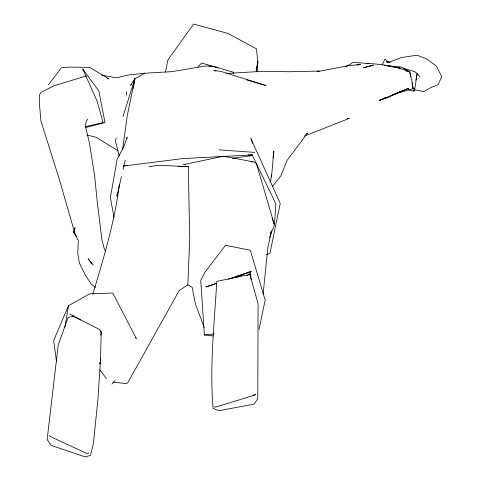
<?xml version="1.0" encoding="UTF-8"?>
<svg xmlns="http://www.w3.org/2000/svg" width="481" height="481" viewBox="0 0 481 481"><rect width="100%" height="100%" fill="white"/><g stroke="black" fill="none" stroke-linecap="round" stroke-linejoin="round"><path stroke-width="0.72" d="M233.483 73.689L233.538 72.288L201.581 63.023L197.992 66.841M113.113 382.148L126.419 383.597L127.772 382.786L179.233 290.476L187.812 284.968L189.724 239.255L188.305 166.618L158.111 165.254L149.05 166.745M74.952 228.968L75.012 227.639L73.647 231.788L78.331 240.518L77.748 253.138L79.413 263.053L85.251 274.861L91.342 284.331L95.527 287.404M257.257 71.928L257.846 61.598L256.415 48.84L228.216 33.526L193.675 24.05L167.959 59.842L165.404 72.18M270.364 182.058L271.711 174.771L273.863 151.178L273.479 154.148M263.083 294.138L267.833 247.919L271.44 230.832L270.683 232.912M126.256 95.358L126.677 91.697M272.998 157.858L273.286 155.634M119.336 184.788C114.574 222.066 103.595 258.243 92.839 294.15M122.661 149.164L127.297 115.392L134.86 78.812L144.547 73.238L171.951 71.627L206.571 65.885L213.588 66.498L218.061 67.532L215.885 67.298M99.838 363.852L100.042 362.397L99.82 363.889M256.271 71.633L257.846 61.598L256.132 70.352M117.412 193.176L116.937 196.086L121.428 176.665M64.947 327.104L68.494 305.724L89.64 293.837L112.819 293.055L136.297 338.492L135.498 337.253M133.249 88.426L134.86 78.812L130.531 85.365L131.656 84.397M126.882 138.75L127.146 137.283L123.593 147.126L117.184 159.139L110.353 197.685L114.081 217.52M414.231 88.913L413.816 91.101L408.008 89.767M415.885 80.165L417.129 73.605L414.844 71.705L403.343 68.254L409.716 71.916L411.802 80.291L413.161 88.618L396.055 93.639L389.832 96.212M100.709 335.245L101.401 331.607L100.114 330.886M72.908 316.883L73.202 315.416M259.018 329.401L265.181 300.102L250.294 250.276L225.511 245.28L205.098 272.005L200.751 280.339L204.353 334.938L213.269 335.954M123.094 169.474L125.258 160.125M133.772 83.183L134.86 78.812L122.974 116.564M116.252 137.933L115.35 140.777L119.198 155.898M271.013 176.894L271.711 174.771M269.576 237.506L274.441 224.922L275.866 204.317L273.683 199.194L252.441 155.561L232.437 158.255M68.488 305.73L53.656 340.512L56.542 361.79M382.197 64.929L384.968 59.031L389.015 62.362M48.593 84.692L61.334 67.767L69.102 67.069L89.803 67.436L108.977 78.926L107.57 78.451M272.306 186.622L280.958 175.649L286.977 160.54L307.575 132.984L305.892 134.325M87.831 119.096L86.195 121.146L85.377 126.034L89.316 142.49L94.631 175.751L97.27 201.9L101.894 239.875L104.455 249.332L105.736 251.106M111.905 384.078L114.827 380.663M88.726 453.18L87.656 453.86L50.21 436.483L49.104 435.449M345.725 66.631L349.747 64.64L352.85 62.446C371.945 63.714 391.931 64.033 409.716 71.916L410.762 77.002M396.055 93.639L408.591 88.288L390.855 95.623M389.742 96.224L401.791 91.125L388.011 97.336L379.136 100.385M379.918 100.126L386.754 97.312M235.437 277.723L251.533 271.266L228.385 279.245M379.184 100.451L387.067 97.354M379.515 100.487L390.662 96.14L389.243 96.561M304.461 136.021L349.416 118.344L347.204 118.687M388.155 62.548L401.551 57.504L417.087 55.213L426.665 58.886L436.345 66.071L441.744 76.635L438.239 84.494L436.634 85.377L431.168 87.368L423.827 91.685L415.392 89.887L413.816 91.101L414.844 88.492L417.129 73.605L420.027 76.894M247.066 275.451L249.861 274.453L258.081 303.764L257.78 398.863L253.938 404.16L218.777 410.738L213.071 408.357C209.536 366.065 214.376 323.623 216.769 281.379L249.861 274.453L249.14 273.154M216.456 283.351L205.934 286.977L216.54 283.339M231.379 278.234L250.463 271.681L251.148 279.822M317.773 71.531L349.398 65.548L360.449 64.472L356.866 65.115M266.408 254.575L269.925 253.415L280.225 203.331L250.878 138.498L252.585 143.41M86.556 75.914L54.503 85.6L41.071 92.274L39.502 94.799L39.256 101.9L40.933 121.002L59.506 179.978L74.753 232.954M384.271 98.046L387.824 96.988M252.765 395.292L255.609 394.468L254.094 395.316L215.067 407.221L214.388 406.409M363.438 67.905L373.503 65.079L363.63 67.737M85.468 127.561L104.996 122.631L98.858 90.975L82.81 69.15L97.108 101.244L103.084 122.481L85.041 126.816M317.015 71.471L319.174 71.056L289.183 71.735L262.41 71.32L226.641 73.467M123.262 166.011L127.663 165.284M123.28 166.071L182.66 158.598L252.471 154.894L248.016 154.93M144.547 73.238L127.495 75.12L116.408 77.832L101.647 75.186M204.353 334.938L213.955 333.964M185.077 164.55L183.598 164.628L223.455 156.235L253.036 161.778L256.367 163.462L274.441 224.922L272.036 217.827M250.829 161.832L253.036 161.778M412.614 88.51L414.844 88.492L413.161 88.618L411.964 82.81M177.934 166.654L188.305 166.618M209.319 66.378L213.588 66.498M219.017 149.838L254.75 152.393M387.403 65.777L401.479 67.045L409.716 71.916L405.387 70.779M384.481 65.494L385.918 65.644M368.452 63.763L366.221 63.51L368.446 63.775M390.476 62.247L386.315 61.76L387.548 62.452M395.015 67.37L400.162 68.11L390.193 66.384M387.343 65.891L388.768 66.137M86.971 135.041L96.326 137.332L117.929 150.812M214.484 70.581L213.967 70.448L221.074 71.435L266.017 85.534L246.765 79.954M216.071 70.99L213.967 70.448L215.392 70.857M187.812 284.968L192.141 287.205L195.412 303.92L204.172 327.441M69.787 314.057L80.754 320.148M93.308 265.043L88.137 258.784L92.081 264.051M99.85 369.913L106.578 378.709M82.81 69.15L84.025 70.935M75.222 234.169L73.647 231.788L76.792 236.742M101.166 333.008L100.553 358.76L97.908 399.597L93.416 443.458L90.446 455.339L85.347 456.95L51.178 445.412L47.15 439.55L58.201 345.172L68.092 317.424L73.791 316.348L99.862 329.665L101.166 333.008M100.553 358.76L100.246 360.942L100.553 358.76M392.923 66.667L389.959 66.318L392.923 66.667"/></g></svg>
